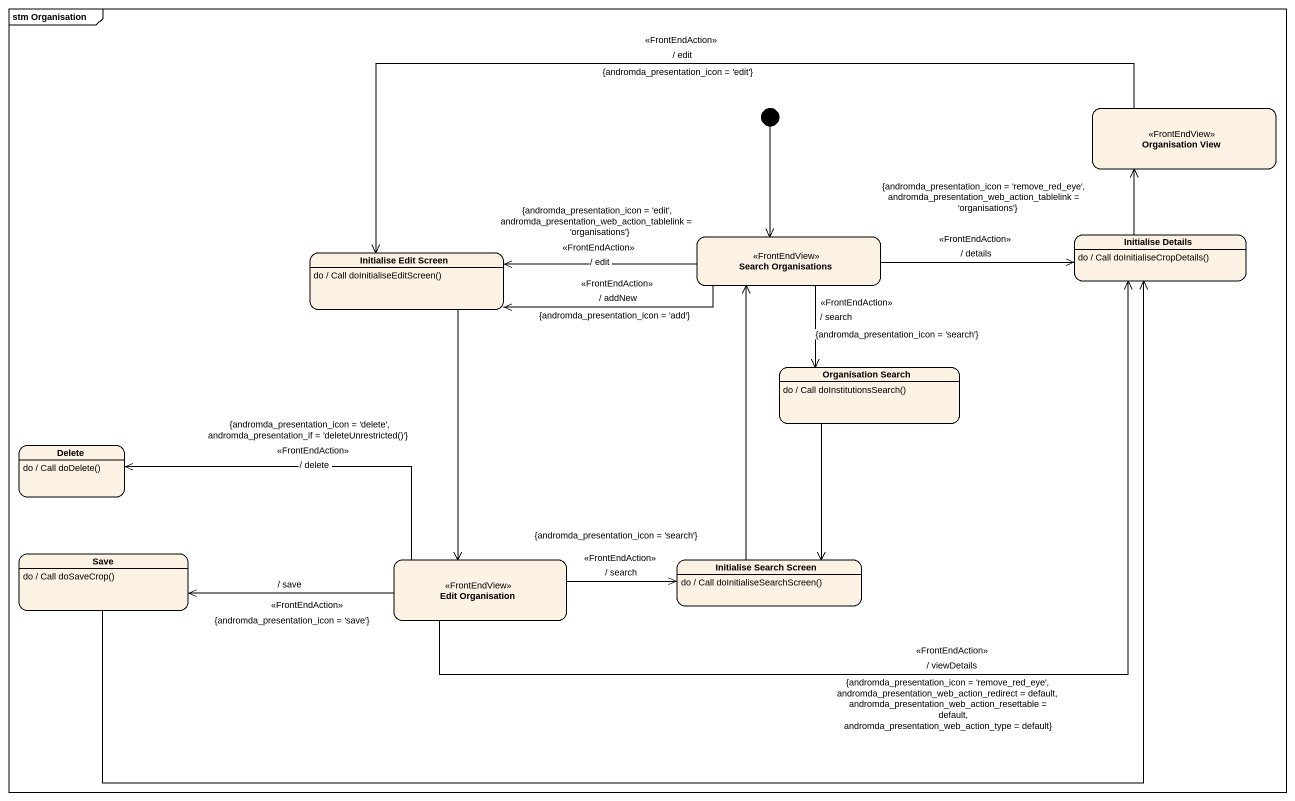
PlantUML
@startuml
mainframe stm Organisation
hide empty description
state "Organisation View" as Organisation_View <<FrontEndView>>
state "Search Organisations" as Search_Organisations <<FrontEndView>>
state "Initialise Details" as Initialise_Details
Initialise_Details : do / Call doInitialiseCropDetails()
state "Initialise Edit Screen" as Initialise_Edit_Screen
Initialise_Edit_Screen : do / Call doInitialiseEditScreen()
state "Organisation Search" as Organisation_Search
Organisation_Search : do / Call doInstitutionsSearch()
state Delete
Delete : do / Call doDelete()
state Save
Save : do / Call doSaveCrop()
state "Edit Organisation" as Edit_Organisation <<FrontEndView>>
state "Initialise Search Screen" as Initialise_Search_Screen
Initialise_Search_Screen : do / Call doInitialiseSearchScreen()
[*] --> Search_Organisations
Organisation_View -left-> Initialise_Edit_Screen : <<FrontEndAction>>\n/ edit\n{andromda_presentation_icon = 'edit'}
Search_Organisations -right-> Initialise_Details : {andromda_presentation_icon = 'remove_red_eye', andromda_presentation_web_action_tablelink = 'organisations'}\n<<FrontEndAction>>\n/ details
Search_Organisations -left-> Initialise_Edit_Screen : {andromda_presentation_icon = 'edit', andromda_presentation_web_action_tablelink = 'organisations'}\n<<FrontEndAction>>\n/ edit
Search_Organisations -left-> Initialise_Edit_Screen : <<FrontEndAction>>\n/ addNew\n{andromda_presentation_icon = 'add'}
Search_Organisations --> Organisation_Search : <<FrontEndAction>>\n/ search\n{andromda_presentation_icon = 'search'}
Initialise_Details -up-> Organisation_View
Initialise_Edit_Screen --> Edit_Organisation
Organisation_Search --> Initialise_Search_Screen
Save -right-> Initialise_Details
Edit_Organisation -right-> Initialise_Details : <<FrontEndAction>>\n/ viewDetails\n{andromda_presentation_icon = 'remove_red_eye', andromda_presentation_web_action_redirect = default, andromda_presentation_web_action_resettable = default, andromda_presentation_web_action_type = default}
Edit_Organisation -left-> Delete : {andromda_presentation_icon = 'delete', andromda_presentation_if = 'deleteUnrestricted()'}\n<<FrontEndAction>>\n/ delete
Edit_Organisation -left-> Save : / save\n<<FrontEndAction>>\n{andromda_presentation_icon = 'save'}
Edit_Organisation -right-> Initialise_Search_Screen : {andromda_presentation_icon = 'search'}\n<<FrontEndAction>>\n/ search
Initialise_Search_Screen -up-> Search_Organisations
@enduml
